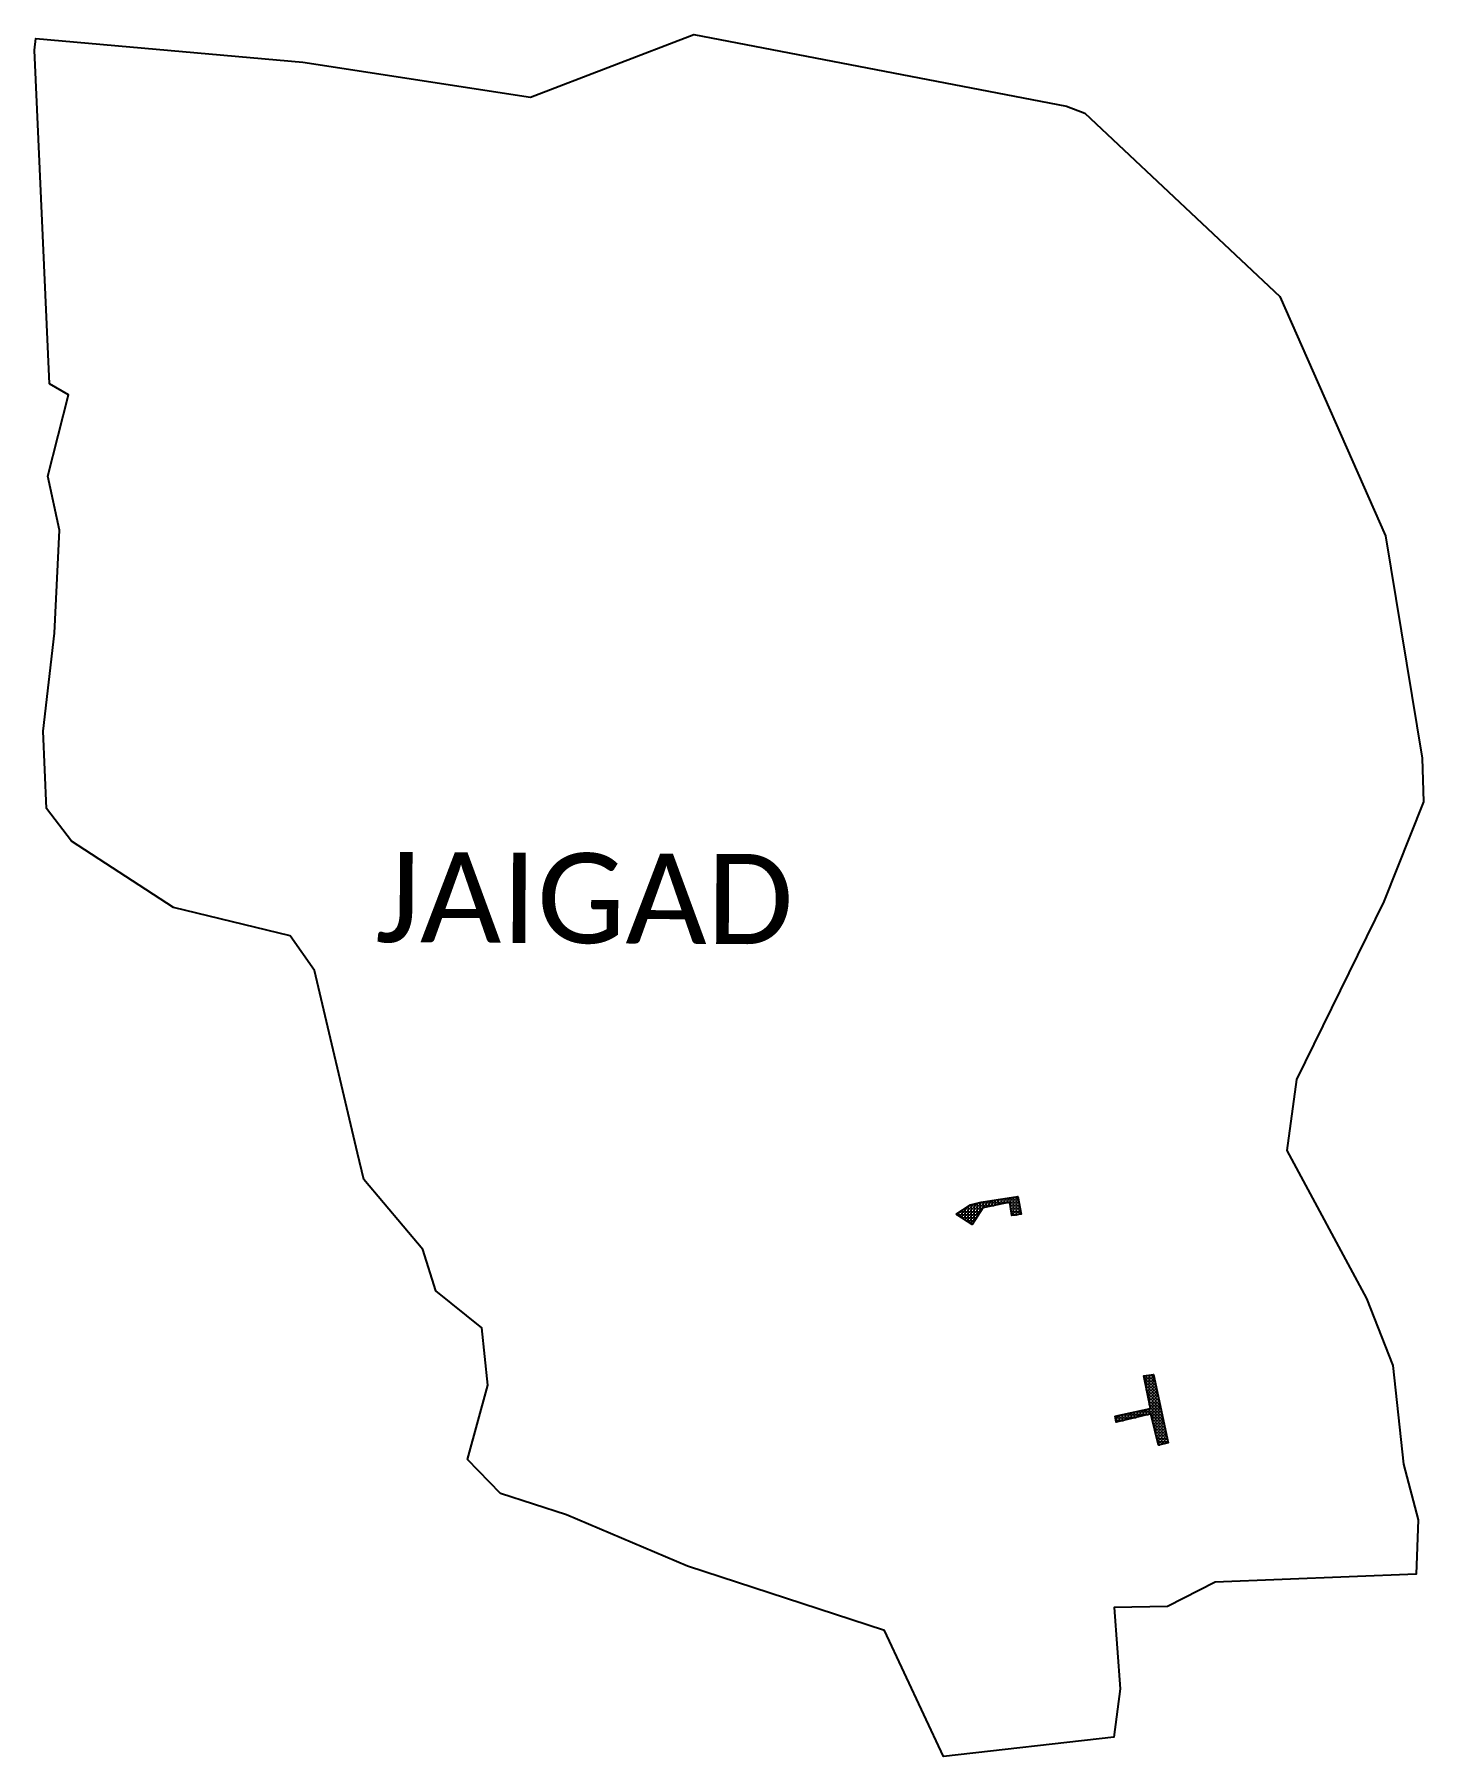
# Model space of a CAD drawing. Header units: metres. Extents: x 309933 to 311536, y 1912399 to 1914386.
import ezdxf

# ---------------------------------------------------------------- set-up
doc = ezdxf.new("R2010")
doc.units = ezdxf.units.M
doc.header["$MEASUREMENT"] = 0
for name, color, linetype in [('JETTY', 51, 'Continuous'), ('JETTY HATCH', 210, 'Continuous'), ('village', 3, 'Continuous'), ('VILLAGE NAME', 250, 'Continuous')]:
    doc.layers.add(name, color=color, linetype=linetype)
doc.styles.get("Standard").update_dxf_attribs({"font": 'arial.ttf'})
pattern_1 = [(0, (0, 0), (0, 3.4925), [2.54, -0.9525]), (90, (0, 0), (-3.4925, 2e-16), [2.54, -0.9525])]

msp = doc.modelspace()

# ---------------------------------------------------------------- hatches: boundary and pattern name
at = {"layer": 'JETTY HATCH'}
h = msp.add_hatch(dxfattribs=at)
h.set_pattern_fill('ANGLE', color=256, scale=0.5)
h.set_pattern_definition(pattern_1)
h.paths.add_polyline_path([(311068.2, 1913044.9), (311025.7, 1913038.2), (311013.5, 1913035.3), (310996.9, 1913024.3), (311015.5, 1913012.5), (311027.7, 1913031.6), (311059, 1913038.2), (311061.3, 1913023), (311072, 1913024.5)])
h = msp.add_hatch(dxfattribs=at)
h.set_pattern_fill('ANGLE', color=256, scale=0.5)
h.set_pattern_definition(pattern_1)
h.paths.add_polyline_path([(311224.5, 1912839.4), (311213.3, 1912838), (311221, 1912800.3), (311180.2, 1912791.5), (311181.7, 1912784.3), (311221.7, 1912794.1), (311230.2, 1912758.1), (311241.4, 1912760.5)])

# ---------------------------------------------------------------- linework, layer by layer
at = {"layer": 'JETTY', "flags": 128}
msp.add_lwpolyline([(310996.9, 1913024.3), (311013.5, 1913035.3), (311025.7, 1913038.2), (311068.2, 1913044.9), (311072, 1913024.5), (311061.3, 1913023), (311059, 1913038.2), (311027.7, 1913031.6), (311015.5, 1913012.5)], close=True, dxfattribs=at)
msp.add_lwpolyline([(311180.2, 1912791.5), (311221, 1912800.3), (311213.3, 1912838), (311224.5, 1912839.4), (311241.4, 1912760.5), (311230.2, 1912758.1), (311221.7, 1912794.1), (311181.7, 1912784.3), (311180.2, 1912791.5)], dxfattribs=at)
at = {"layer": 'village', "color": 3, "true_color": 0x00ff00}
msp.add_polyline3d([(309950.7, 1913982.7, 0), (309933.3, 1914367.7, 0), (309934.8, 1914381.2, 0), (310242.9, 1914353.7, 0), (310505.7, 1914313.5, 0), (310694.3, 1914385.8, 0), (311124.1, 1914303.2, 0), (311145.4, 1914294.8, 0), (311370.4, 1914083.3, 0), (311492.3, 1913807.3, 0), (311534.7, 1913550.5, 0), (311536.2, 1913500.1, 0), (311490.3, 1913385.4, 0), (311389.5, 1913179.7, 0), (311378.3, 1913097.8, 0), (311470.3, 1912927.1, 0), (311500.6, 1912849.9, 0), (311513, 1912735.9, 0), (311530.1, 1912671.7, 0), (311527.6, 1912609.2, 0), (311295.6, 1912599.8, 0), (311240.9, 1912571.6, 0), (311179.3, 1912570.7, 0), (311186.1, 1912476.9, 0), (311179, 1912420.8, 0), (310982.4, 1912398.6, 0), (310914, 1912543.9, 0), (310686.7, 1912618.4, 0), (310547.3, 1912677.7, 0), (310470.9, 1912702.2, 0), (310433.1, 1912741.5, 0), (310456.4, 1912827.2, 0), (310449.6, 1912893.4, 0), (310396.5, 1912936.1, 0), (310381.4, 1912983.7, 0), (310313.3, 1913064.6, 0), (310306.1, 1913094.8, 0), (310256.6, 1913305.5, 0), (310228.5, 1913345.5, 0), (310093.9, 1913378.4, 0), (309976, 1913454.7, 0), (309947.3, 1913492.6, 0), (309943.2, 1913581.8, 0), (309956.6, 1913694.8, 0), (309962.1, 1913813.8, 0), (309948.7, 1913875.9, 0), (309972.6, 1913969.9, 0), (309950.7, 1913982.7, 0)], close=True, dxfattribs=at)

# ---------------------------------------------------------------- texts
at = {"layer": 'VILLAGE NAME', "insert": (310327, 1913442.5), "char_height": 104.042, "attachment_point": 1, "rotation": 359.6762}
msp.add_mtext_dynamic_manual_height_columns('{\\fCalibri|b0|i0|c0|p34;JAIGAD}', width=683.842, gutter_width=520.2, heights=[0], dxfattribs=at)

doc.saveas('drawing.dxf')
